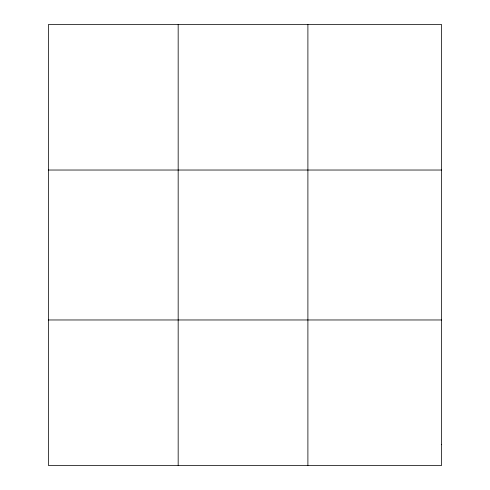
<?xml version="1.0" encoding="UTF-8"?>
<svg xmlns="http://www.w3.org/2000/svg" width="490" height="490" viewBox="0 0 490 490"><rect width="100%" height="100%" fill="white"/><g stroke="black" fill="none" stroke-linecap="round" stroke-linejoin="round"><path stroke-width="0.73" d="M178.17 465.5L178.17 24.5M307.898 465.5L307.898 24.5M48.449 170.03L441.551 170.03M48.449 319.97L441.551 319.97M441.551 444.712L441.551 465.5L48.449 465.5L48.449 24.5L441.551 24.5L441.551 444.712"/></g></svg>
